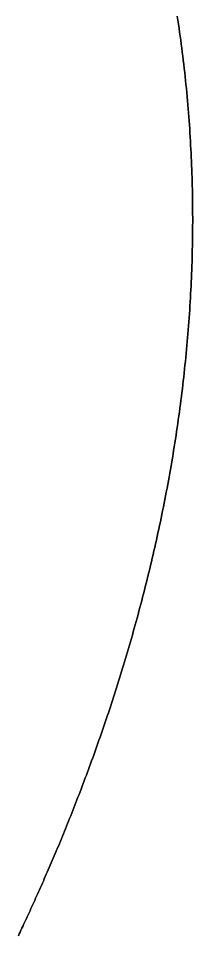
# Model space of a CAD drawing. Header units: inches. Extents: x 130170 to 284068, y 377793 to 804530.
# Drawn here: x 260330.6 to 260340.6, y 748448.8 to 748501.4 of the extents above; entities that cross this region are included whole.
import ezdxf

# ---------------------------------------------------------------- set-up
doc = ezdxf.new("R2010")
doc.units = ezdxf.units.IN
doc.header["$MEASUREMENT"] = 0
doc.layers.add('muni_il', color=7, linetype='Continuous')

msp = doc.modelspace()

# ---------------------------------------------------------------- linework, layer by layer
at = {"layer": 'muni_il'}
for points in [[(260330.65, 748448.729), (260330.7, 748448.835), (260330.751, 748448.941), (260330.801, 748449.049), (260330.852, 748449.157), (260330.903, 748449.265), (260330.955, 748449.375), (260331.006, 748449.485), (260331.058, 748449.597), (260331.11, 748449.709), (260331.163, 748449.821), (260331.215, 748449.935), (260331.268, 748450.049), (260331.321, 748450.165), (260331.374, 748450.281), (260331.428, 748450.398), (260331.481, 748450.515), (260331.535, 748450.634), (260331.589, 748450.753), (260331.644, 748450.873), (260331.698, 748450.994), (260331.753, 748451.116), (260331.808, 748451.239), (260331.863, 748451.362), (260331.918, 748451.486), (260331.974, 748451.612), (260332.029, 748451.737), (260332.085, 748451.864), (260332.141, 748451.992), (260332.198, 748452.12), (260332.254, 748452.25), (260332.311, 748452.38), (260332.367, 748452.511), (260332.424, 748452.642), (260332.481, 748452.775), (260332.539, 748452.908), (260332.596, 748453.043), (260332.654, 748453.178), (260332.711, 748453.314), (260332.769, 748453.451), (260332.827, 748453.588), (260332.885, 748453.727), (260332.944, 748453.866), (260333.002, 748454.006), (260333.06, 748454.147), (260333.119, 748454.289), (260333.178, 748454.431), (260333.237, 748454.575), (260333.296, 748454.719), (260333.355, 748454.864), (260333.414, 748455.01), (260333.473, 748455.157), (260333.533, 748455.305), (260333.592, 748455.453), (260333.652, 748455.602), (260333.712, 748455.752), (260333.771, 748455.903), (260333.831, 748456.055), (260333.891, 748456.208), (260333.951, 748456.361), (260334.011, 748456.515), (260334.071, 748456.67), (260334.131, 748456.826), (260334.191, 748456.983), (260334.251, 748457.14), (260334.311, 748457.298), (260334.372, 748457.457), (260334.432, 748457.617), (260334.492, 748457.778), (260334.552, 748457.939), (260334.613, 748458.101), (260334.673, 748458.264), (260334.733, 748458.428), (260334.793, 748458.593), (260334.854, 748458.758), (260334.914, 748458.924), (260334.974, 748459.091), (260335.034, 748459.259), (260335.095, 748459.428), (260335.155, 748459.597), (260335.215, 748459.767), (260335.275, 748459.938), (260335.335, 748460.109), (260335.394, 748460.281), (260335.454, 748460.454), (260335.514, 748460.628), (260335.574, 748460.803), (260335.633, 748460.978), (260335.693, 748461.154), (260335.752, 748461.331), (260335.812, 748461.508), (260335.871, 748461.686), (260335.93, 748461.865), (260335.989, 748462.045), (260336.048, 748462.225), (260336.106, 748462.406), (260336.165, 748462.588), (260336.223, 748462.771), (260336.281, 748462.954), (260336.34, 748463.138), (260336.398, 748463.322), (260336.455, 748463.508), (260336.513, 748463.693), (260336.571, 748463.88), (260336.628, 748464.067), (260336.685, 748464.255), (260336.742, 748464.444), (260336.798, 748464.633), (260336.855, 748464.823), (260336.911, 748465.014), (260336.967, 748465.205), (260337.023, 748465.397), (260337.079, 748465.589), (260337.134, 748465.782), (260337.189, 748465.976), (260337.244, 748466.17), (260337.299, 748466.365), (260337.353, 748466.561), (260337.407, 748466.757), (260337.461, 748466.954), (260337.515, 748467.151), (260337.568, 748467.349), (260337.621, 748467.548), (260337.674, 748467.747), (260337.726, 748467.946), (260337.779, 748468.147), (260337.83, 748468.348), (260337.882, 748468.549), (260337.933, 748468.751), (260337.984, 748468.953), (260338.035, 748469.156), (260338.085, 748469.36), (260338.135, 748469.564), (260338.184, 748469.769), (260338.233, 748469.974), (260338.282, 748470.179), (260338.331, 748470.386), (260338.379, 748470.592), (260338.427, 748470.799), (260338.474, 748471.007), (260338.521, 748471.215), (260338.567, 748471.424), (260338.614, 748471.633), (260338.659, 748471.843), (260338.705, 748472.053), (260338.75, 748472.263), (260338.794, 748472.474), (260338.838, 748472.686), (260338.882, 748472.898), (260338.925, 748473.11), (260338.968, 748473.323), (260339.011, 748473.536), (260339.053, 748473.749), (260339.094, 748473.964), (260339.135, 748474.178), (260339.176, 748474.393), (260339.216, 748474.608), (260339.256, 748474.824), (260339.295, 748475.04), (260339.334, 748475.256), (260339.372, 748475.473), (260339.41, 748475.69), (260339.447, 748475.908), (260339.484, 748476.126), (260339.52, 748476.344), (260339.556, 748476.563), (260339.591, 748476.782), (260339.626, 748477.001), (260339.66, 748477.221), (260339.694, 748477.441), (260339.727, 748477.661), (260339.76, 748477.882), (260339.792, 748478.103), (260339.824, 748478.324), (260339.855, 748478.546), (260339.885, 748478.768), (260339.915, 748478.99), (260339.945, 748479.212), (260339.974, 748479.435), (260340.002, 748479.658), (260340.03, 748479.882), (260340.057, 748480.105), (260340.084, 748480.329), (260340.11, 748480.553), (260340.135, 748480.778), (260340.16, 748481.002), (260340.184, 748481.227), (260340.208, 748481.453), (260340.231, 748481.678), (260340.254, 748481.904), (260340.276, 748482.13), (260340.297, 748482.356), (260340.318, 748482.582), (260340.338, 748482.809), (260340.358, 748483.035), (260340.377, 748483.262), (260340.395, 748483.489), (260340.412, 748483.717), (260340.43, 748483.944), (260340.446, 748484.172), (260340.462, 748484.4), (260340.477, 748484.628), (260340.492, 748484.857), (260340.506, 748485.085), (260340.519, 748485.314), (260340.532, 748485.542), (260340.544, 748485.771), (260340.555, 748486), (260340.566, 748486.229), (260340.576, 748486.459), (260340.585, 748486.688), (260340.594, 748486.918), (260340.602, 748487.148), (260340.61, 748487.378), (260340.616, 748487.608), (260340.622, 748487.838), (260340.628, 748488.068), (260340.633, 748488.298), (260340.637, 748488.529), (260340.641, 748488.76), (260340.643, 748488.99), (260340.645, 748489.221), (260340.647, 748489.452), (260340.648, 748489.683), (260340.648, 748489.914), (260340.647, 748490.145), (260340.646, 748490.376), (260340.644, 748490.607), (260340.641, 748490.839), (260340.638, 748491.07), (260340.634, 748491.301), (260340.63, 748491.533), (260340.624, 748491.764), (260340.618, 748491.996), (260340.611, 748492.227), (260340.604, 748492.459), (260340.596, 748492.691), (260340.587, 748492.922), (260340.577, 748493.154), (260340.567, 748493.386), (260340.556, 748493.618), (260340.545, 748493.85), (260340.532, 748494.081), (260340.519, 748494.313), (260340.506, 748494.545), (260340.491, 748494.777), (260340.476, 748495.009), (260340.46, 748495.24), (260340.444, 748495.472), (260340.427, 748495.704), (260340.409, 748495.936), (260340.39, 748496.168), (260340.371, 748496.399), (260340.351, 748496.631), (260340.33, 748496.863), (260340.308, 748497.094), (260340.286, 748497.326), (260340.263, 748497.558), (260340.24, 748497.789), (260340.215, 748498.021), (260340.19, 748498.252), (260340.165, 748498.484), (260340.138, 748498.715), (260340.111, 748498.946), (260340.083, 748499.177), (260340.054, 748499.408), (260340.025, 748499.64), (260339.995, 748499.87), (260339.964, 748500.101), (260339.933, 748500.332), (260339.901, 748500.563), (260339.868, 748500.794), (260339.835, 748501.024), (260339.8, 748501.255), (260339.765, 748501.485)], [(260339.765, 748501.485), (260339.8, 748501.255), (260339.835, 748501.024), (260339.868, 748500.794), (260339.901, 748500.563), (260339.933, 748500.332), (260339.964, 748500.101), (260339.995, 748499.87), (260340.025, 748499.64), (260340.054, 748499.408), (260340.083, 748499.177), (260340.111, 748498.946), (260340.138, 748498.715), (260340.165, 748498.484), (260340.19, 748498.252), (260340.215, 748498.021), (260340.24, 748497.789), (260340.263, 748497.558), (260340.286, 748497.326), (260340.308, 748497.094), (260340.33, 748496.863), (260340.351, 748496.631), (260340.371, 748496.399), (260340.39, 748496.168), (260340.409, 748495.936), (260340.427, 748495.704), (260340.444, 748495.472), (260340.46, 748495.24), (260340.476, 748495.009), (260340.491, 748494.777), (260340.506, 748494.545), (260340.519, 748494.313), (260340.532, 748494.081), (260340.545, 748493.85), (260340.556, 748493.618), (260340.567, 748493.386), (260340.577, 748493.154), (260340.587, 748492.922), (260340.596, 748492.691), (260340.604, 748492.459), (260340.611, 748492.227), (260340.618, 748491.996), (260340.624, 748491.764), (260340.63, 748491.533), (260340.634, 748491.301), (260340.638, 748491.07), (260340.641, 748490.839), (260340.644, 748490.607), (260340.646, 748490.376), (260340.647, 748490.145), (260340.648, 748489.914), (260340.648, 748489.683), (260340.647, 748489.452), (260340.645, 748489.221), (260340.643, 748488.99), (260340.641, 748488.76), (260340.637, 748488.529), (260340.633, 748488.298), (260340.628, 748488.068), (260340.622, 748487.838), (260340.616, 748487.608), (260340.61, 748487.378), (260340.602, 748487.148), (260340.594, 748486.918), (260340.585, 748486.688), (260340.576, 748486.459), (260340.566, 748486.229), (260340.555, 748486), (260340.544, 748485.771), (260340.532, 748485.542), (260340.519, 748485.314), (260340.506, 748485.085), (260340.492, 748484.857), (260340.477, 748484.628), (260340.462, 748484.4), (260340.446, 748484.172), (260340.43, 748483.944), (260340.412, 748483.717), (260340.395, 748483.489), (260340.377, 748483.262), (260340.358, 748483.035), (260340.338, 748482.809), (260340.318, 748482.582), (260340.297, 748482.356), (260340.276, 748482.13), (260340.254, 748481.904), (260340.231, 748481.678), (260340.208, 748481.453), (260340.184, 748481.227), (260340.16, 748481.002), (260340.135, 748480.778), (260340.11, 748480.553), (260340.084, 748480.329), (260340.057, 748480.105), (260340.03, 748479.882), (260340.002, 748479.658), (260339.974, 748479.435), (260339.945, 748479.212), (260339.915, 748478.99), (260339.885, 748478.768), (260339.855, 748478.546), (260339.824, 748478.324), (260339.792, 748478.103), (260339.76, 748477.882), (260339.727, 748477.661), (260339.694, 748477.441), (260339.66, 748477.221), (260339.626, 748477.001), (260339.591, 748476.782), (260339.556, 748476.563), (260339.52, 748476.344), (260339.484, 748476.126), (260339.447, 748475.908), (260339.41, 748475.69), (260339.372, 748475.473), (260339.334, 748475.256), (260339.295, 748475.04), (260339.256, 748474.824), (260339.216, 748474.608), (260339.176, 748474.393), (260339.135, 748474.178), (260339.094, 748473.964), (260339.053, 748473.749), (260339.011, 748473.536), (260338.968, 748473.323), (260338.925, 748473.11), (260338.882, 748472.898), (260338.838, 748472.686), (260338.794, 748472.474), (260338.75, 748472.263), (260338.705, 748472.053), (260338.659, 748471.843), (260338.614, 748471.633), (260338.567, 748471.424), (260338.521, 748471.215), (260338.474, 748471.007), (260338.427, 748470.799), (260338.379, 748470.592), (260338.331, 748470.386), (260338.282, 748470.179), (260338.233, 748469.974), (260338.184, 748469.769), (260338.135, 748469.564), (260338.085, 748469.36), (260338.035, 748469.156), (260337.984, 748468.953), (260337.933, 748468.751), (260337.882, 748468.549), (260337.83, 748468.348), (260337.779, 748468.147), (260337.726, 748467.946), (260337.674, 748467.747), (260337.621, 748467.548), (260337.568, 748467.349), (260337.515, 748467.151), (260337.461, 748466.954), (260337.407, 748466.757), (260337.353, 748466.561), (260337.299, 748466.365), (260337.244, 748466.17), (260337.189, 748465.976), (260337.134, 748465.782), (260337.079, 748465.589), (260337.023, 748465.397), (260336.967, 748465.205), (260336.911, 748465.014), (260336.855, 748464.823), (260336.798, 748464.633), (260336.742, 748464.444), (260336.685, 748464.255), (260336.628, 748464.067), (260336.571, 748463.88), (260336.513, 748463.693), (260336.455, 748463.508), (260336.398, 748463.322), (260336.34, 748463.138), (260336.281, 748462.954), (260336.223, 748462.771), (260336.165, 748462.588), (260336.106, 748462.406), (260336.048, 748462.225), (260335.989, 748462.045), (260335.93, 748461.865), (260335.871, 748461.686), (260335.812, 748461.508), (260335.752, 748461.331), (260335.693, 748461.154), (260335.633, 748460.978), (260335.574, 748460.803), (260335.514, 748460.628), (260335.454, 748460.454), (260335.394, 748460.281), (260335.335, 748460.109), (260335.275, 748459.938), (260335.215, 748459.767), (260335.155, 748459.597), (260335.095, 748459.428), (260335.034, 748459.259), (260334.974, 748459.091), (260334.914, 748458.924), (260334.854, 748458.758), (260334.793, 748458.593), (260334.733, 748458.428), (260334.673, 748458.264), (260334.613, 748458.101), (260334.552, 748457.939), (260334.492, 748457.778), (260334.432, 748457.617), (260334.372, 748457.457), (260334.311, 748457.298), (260334.251, 748457.14), (260334.191, 748456.983), (260334.131, 748456.826), (260334.071, 748456.67), (260334.011, 748456.515), (260333.951, 748456.361), (260333.891, 748456.208), (260333.831, 748456.055), (260333.771, 748455.903), (260333.712, 748455.752), (260333.652, 748455.602), (260333.592, 748455.453), (260333.533, 748455.305), (260333.473, 748455.157), (260333.414, 748455.01), (260333.355, 748454.864), (260333.296, 748454.719), (260333.237, 748454.575), (260333.178, 748454.431), (260333.119, 748454.289), (260333.06, 748454.147), (260333.002, 748454.006), (260332.944, 748453.866), (260332.885, 748453.727), (260332.827, 748453.588), (260332.769, 748453.451), (260332.711, 748453.314), (260332.654, 748453.178), (260332.596, 748453.043), (260332.539, 748452.908), (260332.481, 748452.775), (260332.424, 748452.642), (260332.367, 748452.511), (260332.311, 748452.38), (260332.254, 748452.25), (260332.198, 748452.12), (260332.141, 748451.992), (260332.085, 748451.864), (260332.029, 748451.737), (260331.974, 748451.612), (260331.918, 748451.486), (260331.863, 748451.362), (260331.808, 748451.239), (260331.753, 748451.116), (260331.698, 748450.994), (260331.644, 748450.873), (260331.589, 748450.753), (260331.535, 748450.634), (260331.481, 748450.515), (260331.428, 748450.398), (260331.374, 748450.281), (260331.321, 748450.165), (260331.268, 748450.049), (260331.215, 748449.935), (260331.163, 748449.821), (260331.11, 748449.709), (260331.058, 748449.597), (260331.006, 748449.485), (260330.955, 748449.375), (260330.903, 748449.265), (260330.852, 748449.157), (260330.801, 748449.049), (260330.751, 748448.941), (260330.7, 748448.835), (260330.65, 748448.729)]]:
    msp.add_lwpolyline(points, dxfattribs=at)

doc.saveas('drawing.dxf')
